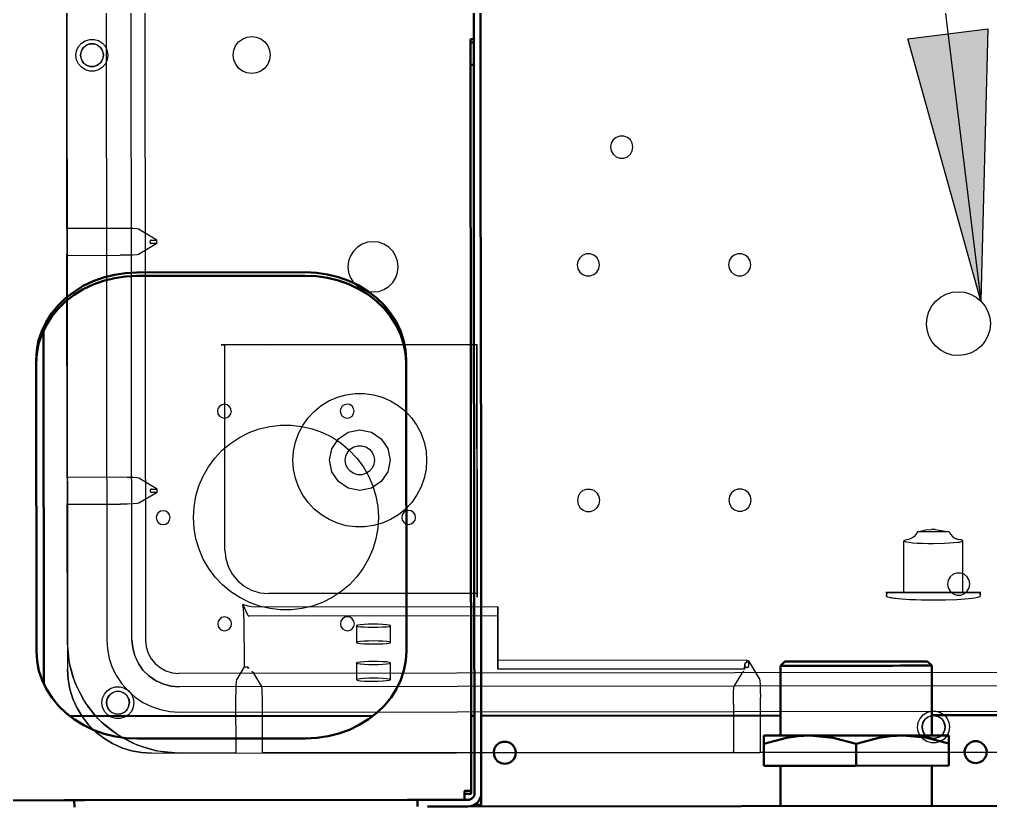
# Model space of a CAD drawing. Header units: feet. Extents: x -99009 to 3252343, y -11094690 to 9035152.
# Drawn here: x 2421277.8 to 2421566.5, y -1922761.7 to -1922527.7 of the extents above; entities that cross this region are included whole.
import ezdxf

# ---------------------------------------------------------------- set-up
doc = ezdxf.new("R2010")
doc.units = ezdxf.units.FT
doc.layers.add('1', color=1, linetype='Continuous')

# ---------------------------------------------------------------- blocks, each defined once
blk = doc.blocks.new('GG')
h = blk.add_hatch(color=7)
h.paths.add_polyline_path([(641.15, 321.987), (643.277, 318.547), (642.174, 318.074)])
h.paths.add_polyline_path([(648.658, 325.349), (652.555, 326.428), (652.701, 325.237)])
at = {"color": 7, "linetype": 'Continuous', "lineweight": 50}
for p, q in [((641.25, 338.982), (641.25, 340.582)), ((642.977, 339.282), (648.233, 339.282)), ((643.465, 339.392), (647.795, 339.392)), ((641.25, 338.832), (641.15, 338.832)), ((642.5, 334.388), (642.5, 338.896)), ((641.25, 338.682), (641.25, 333.882)), ((642.166, 335.392), (642.166, 337.892)), ((649.044, 337.892), (649.044, 335.392)), ((649.094, 337.892), (649.094, 335.392)), ((647.795, 333.892), (643.465, 333.892)), ((641.15, 333.733), (641.25, 333.733)), ((641.15, 332.982), (641.15, 333.582)), ((641.25, 332.982), (641.25, 333.582)), ((641.15, 312.607), (641.15, 332.982)), ((641.3, 333.032), (641.373, 333.032)), ((641.337, 333.017), (641.337, 332.947)), ((641.399, 332.932), (641.349, 332.932)), ((641.386, 333.017), (641.386, 332.947)), ((641.399, 332.932), (652.545, 332.932)), ((642.5, 332.882), (642.5, 332.932)), ((652.508, 332.917), (652.508, 332.882)), ((652.558, 332.917), (652.558, 332.882)), ((641.175, 332.882), (641.175, 332.782)), ((641.177, 332.882), (641.175, 332.882)), ((641.35, 332.782), (641.175, 332.782)), ((641.35, 332.882), (645.035, 332.882)), ((641.35, 332.782), (645.035, 332.782)), ((642.5, 328.332), (642.5, 332.782)), ((645.18, 332.882), (649.098, 332.882)), ((649.098, 332.782), (645.18, 332.782)), ((649.797, 332.882), (661.752, 332.882)), ((661.752, 332.782), (649.797, 332.782)), ((641.75, 327.207), (641.75, 328.582)), ((641.75, 328.582), (642.077, 328.582)), ((641.75, 328.332), (641.15, 328.332)), ((643.237, 328.332), (642.2, 328.332)), ((643.3, 328.27), (643.237, 328.332)), ((642.077, 327.207), (641.75, 327.207)), ((641.75, 325.832), (641.75, 327.207)), ((643.237, 326.083), (643.3, 326.145)), ((641.15, 326.083), (641.75, 326.083)), ((642.2, 326.083), (643.237, 326.083)), ((642.5, 319.182), (642.5, 326.083)), ((641.75, 325.832), (642.077, 325.832))]:
    blk.add_line(p, q, dxfattribs=at)
at = {"color": 7, "linetype": 'Continuous', "lineweight": 25}
for p, q in [((643.2, 338.932), (643.2, 338.932)), ((661.45, 338.932), (643.2, 338.932)), ((661.45, 338.932), (643.2, 338.932)), ((643.6, 338.932), (643.6, 338.932)), ((661.05, 338.932), (643.6, 338.932)), ((643.6, 338.932), (645.662, 338.932)), ((645.65, 338.915), (645.65, 338.139)), ((646.038, 338.932), (645.662, 338.932)), ((646.038, 338.932), (649.362, 338.932)), ((646.05, 338.139), (646.05, 338.915)), ((649.35, 338.915), (649.35, 338.139)), ((649.738, 338.932), (649.362, 338.932)), ((649.738, 338.932), (654.912, 338.932)), ((649.75, 338.139), (649.75, 338.915)), ((652.325, 338.795), (652.325, 338.795)), ((652.325, 338.727), (652.325, 338.727)), ((642.467, 338.482), (642.411, 338.427)), ((642.7, 338.42), (642.7, 338.42)), ((642.7, 338.352), (642.7, 338.352)), ((643.635, 338.347), (643.635, 338.347)), ((661.015, 338.347), (643.635, 338.347)), ((661.015, 338.347), (643.635, 338.347)), ((652.325, 338.387), (652.325, 338.387)), ((652.325, 338.32), (652.325, 338.32)), ((642.864, 338.139), (642.86, 338.127)), ((642.7, 338.012), (642.7, 338.012)), ((643.635, 337.972), (643.635, 337.972)), ((643.635, 337.972), (661.015, 337.972)), ((643.635, 337.972), (661.015, 337.972)), ((642.7, 337.945), (642.7, 337.945)), ((645.824, 337.595), (645.663, 337.867)), ((645.875, 337.595), (646.037, 337.867)), ((649.524, 337.595), (649.363, 337.867)), ((649.575, 337.595), (649.737, 337.867)), ((641.95, 337.682), (641.95, 337.682)), ((641.95, 337.682), (641.95, 314.433)), ((641.95, 337.682), (641.95, 314.433)), ((661.017, 337.772), (643.633, 337.772)), ((645.824, 337.595), (645.825, 337.682)), ((645.838, 337.694), (645.862, 337.694)), ((645.874, 337.682), (645.875, 337.595)), ((649.524, 337.595), (649.525, 337.682)), ((649.538, 337.694), (649.562, 337.694)), ((649.574, 337.682), (649.575, 337.595)), ((645.45, 337.611), (645.45, 337.611)), ((645.824, 337.595), (645.875, 337.595)), ((649.524, 337.595), (649.575, 337.595)), ((645.45, 337.404), (645.45, 337.404)), ((641.95, 337.282), (641.95, 337.282)), ((641.95, 337.282), (641.95, 314.832)), ((641.95, 336.42), (641.95, 337.282)), ((642.56, 337.272), (642.56, 337.272)), ((642.56, 337.272), (642.56, 314.842)), ((642.56, 337.272), (642.56, 314.842)), ((642.935, 337.272), (642.935, 337.272)), ((642.935, 314.842), (642.935, 337.272)), ((642.935, 314.842), (642.935, 337.272)), ((643.135, 314.84), (643.135, 337.274)), ((645.45, 337.057), (645.45, 337.057)), ((643.869, 336.698), (643.869, 336.698)), ((647.03, 336.698), (647.03, 336.698)), ((644.966, 336.589), (648.018, 336.589)), ((648.018, 336.643), (648.018, 336.589)), ((641.95, 336.42), (641.95, 336.044)), ((642.767, 336.432), (641.967, 336.432)), ((643.229, 336.307), (643.04, 336.419)), ((643.869, 336.491), (643.869, 336.491)), ((647.03, 336.491), (647.03, 336.491)), ((652.325, 336.457), (652.325, 336.457)), ((643.213, 336.232), (643.213, 336.244)), ((643.225, 336.254), (643.23, 336.257)), ((643.23, 336.257), (643.225, 336.257)), ((643.952, 336.307), (643.229, 336.307)), ((643.229, 336.307), (643.23, 336.257)), ((644.157, 336.325), (644.002, 336.254)), ((642.939, 336.045), (643.128, 336.158)), ((643.129, 336.158), (643.159, 336.189)), ((643.986, 332.532), (643.986, 336.232)), ((644.118, 332.532), (644.118, 336.141)), ((641.95, 329.02), (641.95, 336.044)), ((641.967, 336.032), (642.666, 336.032)), ((648.018, 335.996), (648.018, 332.839)), ((644.318, 332.839), (644.318, 335.941)), ((652.325, 335.907), (652.325, 335.907)), ((643.869, 334.873), (643.869, 334.873)), ((647.03, 334.873), (647.03, 334.873)), ((643.869, 334.666), (643.869, 334.666)), ((647.03, 334.666), (647.03, 334.666)), ((649.175, 334.756), (649.175, 334.756)), ((643.286, 334.636), (643.037, 334.636)), ((643.839, 334.636), (643.59, 334.636)), ((645.45, 334.307), (645.45, 334.307)), ((643.037, 334.128), (643.286, 334.128)), ((643.59, 334.128), (643.839, 334.128)), ((645.45, 333.961), (645.45, 333.961)), ((649.175, 334.009), (649.175, 334.009)), ((645.45, 333.754), (645.45, 333.754)), ((644.318, 332.839), (644.264, 332.839)), ((648.018, 332.839), (644.318, 332.839)), ((644.913, 332.839), (648.018, 332.839)), ((648.018, 332.839), (648.018, 332.839)), ((643.19, 328.858), (643.19, 332.532)), ((643.19, 332.532), (643.322, 332.532)), ((643.986, 332.532), (643.19, 332.532)), ((643.322, 328.832), (643.322, 332.532)), ((643.322, 332.532), (644.118, 332.532)), ((644.118, 332.532), (643.986, 332.532)), ((645.7, 331.349), (645.7, 331.349)), ((649.2, 331.349), (649.2, 331.349)), ((645.7, 331.016), (645.7, 331.016)), ((649.2, 331.016), (649.2, 331.016)), ((650.95, 330.848), (650.95, 330.848)), ((650.95, 330.516), (650.95, 330.516)), ((641.95, 329.02), (641.95, 328.644)), ((642.666, 329.032), (641.967, 329.032)), ((643.129, 328.907), (642.939, 329.019)), ((645.7, 329.099), (645.7, 329.099)), ((649.2, 329.099), (649.2, 329.099)), ((643.129, 328.907), (643.159, 328.876)), ((643.312, 328.807), (643.04, 328.645)), ((643.206, 328.868), (643.282, 328.857)), ((643.213, 328.82), (643.213, 328.844)), ((643.225, 328.857), (643.282, 328.857)), ((643.312, 328.807), (643.225, 328.808)), ((643.282, 328.832), (643.282, 328.857)), ((643.282, 328.832), (643.312, 328.832)), ((643.322, 328.832), (643.282, 328.832)), ((643.312, 328.807), (643.312, 328.832)), ((643.312, 328.832), (643.322, 328.832)), ((645.7, 328.766), (645.7, 328.766)), ((649.2, 328.766), (649.2, 328.766)), ((641.95, 323.47), (641.95, 328.644)), ((641.967, 328.632), (642.767, 328.632)), ((669.799, 327.927), (648.658, 325.348)), ((644.325, 326.757), (644.276, 326.757)), ((644.325, 326.495), (645.092, 326.495)), ((642.325, 326.295), (642.325, 326.295)), ((642.325, 326.227), (642.325, 326.227)), ((648.32, 326.157), (648.32, 326.157)), ((645.262, 326.031), (645.225, 325.823)), ((645.262, 326.031), (645.262, 326.084)), ((642.325, 325.887), (642.325, 325.887)), ((644.45, 325.848), (644.45, 325.848)), ((642.325, 325.82), (642.325, 325.82)), ((644.325, 325.62), (645.092, 325.62)), ((644.45, 325.516), (644.45, 325.516)), ((644.276, 325.357), (644.325, 325.357)), ((648.32, 325.207), (648.32, 325.207))]:
    blk.add_line(p, q, dxfattribs=at)
at = {"color": 7, "linetype": 'Continuous', "lineweight": 50}
for points in [[(642.166, 337.892), (642.174, 338.06), (642.198, 338.226), (642.239, 338.388), (642.294, 338.543), (642.365, 338.69), (642.449, 338.828), (642.546, 338.953), (642.655, 339.065), (642.774, 339.162), (642.901, 339.244), (643.036, 339.308), (643.176, 339.355), (643.32, 339.383), (643.465, 339.392)], [(649.044, 337.892), (649.036, 338.06), (649.012, 338.226), (648.971, 338.388), (648.915, 338.543), (648.845, 338.69), (648.761, 338.828), (648.663, 338.953), (648.555, 339.065), (648.436, 339.162), (648.308, 339.244), (648.174, 339.308), (648.034, 339.355), (647.89, 339.383), (647.745, 339.392)], [(647.795, 339.392), (647.941, 339.383), (648.084, 339.355), (648.224, 339.308), (648.359, 339.244), (648.486, 339.162), (648.605, 339.065), (648.713, 338.953), (648.81, 338.828), (648.895, 338.69), (648.965, 338.543), (649.021, 338.388), (649.061, 338.226), (649.086, 338.06), (649.094, 337.892)], [(641.25, 338.982), (641.25, 338.953), (641.25, 338.925), (641.25, 338.899), (641.25, 338.876), (641.25, 338.858), (641.25, 338.844), (641.25, 338.835), (641.25, 338.832)], [(641.25, 338.832), (641.25, 338.829), (641.25, 338.821), (641.25, 338.807), (641.25, 338.789), (641.25, 338.766), (641.25, 338.74), (641.25, 338.712), (641.25, 338.682)], [(643.465, 333.892), (643.32, 333.902), (643.176, 333.93), (643.036, 333.977), (642.901, 334.041), (642.774, 334.122), (642.655, 334.22), (642.546, 334.332), (642.449, 334.457), (642.365, 334.594), (642.294, 334.741), (642.239, 334.897), (642.198, 335.059), (642.174, 335.224), (642.166, 335.392)], [(647.745, 333.892), (647.89, 333.902), (648.034, 333.93), (648.174, 333.977), (648.308, 334.041), (648.436, 334.122), (648.555, 334.22), (648.663, 334.332), (648.761, 334.457), (648.845, 334.594), (648.915, 334.741), (648.971, 334.897), (649.012, 335.059), (649.036, 335.224), (649.044, 335.392)], [(649.094, 335.392), (649.086, 335.224), (649.061, 335.059), (649.021, 334.897), (648.965, 334.741), (648.895, 334.594), (648.81, 334.457), (648.713, 334.332), (648.605, 334.22), (648.486, 334.122), (648.359, 334.041), (648.224, 333.977), (648.084, 333.93), (647.941, 333.902), (647.795, 333.892)], [(641.25, 333.882), (641.25, 333.853), (641.25, 333.825), (641.25, 333.799), (641.25, 333.776), (641.25, 333.758), (641.25, 333.744), (641.25, 333.735), (641.25, 333.733)], [(641.25, 333.733), (641.25, 333.729), (641.25, 333.721), (641.25, 333.707), (641.25, 333.688), (641.25, 333.666), (641.25, 333.64), (641.25, 333.612), (641.25, 333.582)], [(641.15, 332.982), (641.154, 332.943), (641.165, 332.906), (641.183, 332.871), (641.208, 332.841), (641.239, 332.816), (641.273, 332.798), (641.311, 332.786), (641.35, 332.782)], [(641.25, 333.032), (641.25, 333.032), (641.253, 333.032), (641.258, 333.032), (641.263, 333.032), (641.271, 333.032), (641.279, 333.032), (641.289, 333.032), (641.3, 333.032)], [(641.25, 332.982), (641.252, 332.963), (641.258, 332.944), (641.267, 332.927), (641.279, 332.912), (641.294, 332.899), (641.311, 332.89), (641.33, 332.884), (641.35, 332.882)], [(641.337, 333.017), (641.336, 333.02), (641.335, 333.023), (641.334, 333.026), (641.333, 333.028), (641.331, 333.03), (641.328, 333.031), (641.326, 333.032), (641.323, 333.032)], [(641.349, 332.932), (641.347, 332.933), (641.344, 332.933), (641.342, 332.935), (641.34, 332.937), (641.339, 332.939), (641.337, 332.942), (641.337, 332.944), (641.337, 332.947)], [(641.373, 333.032), (641.376, 333.032), (641.378, 333.031), (641.381, 333.03), (641.382, 333.028), (641.384, 333.026), (641.385, 333.023), (641.386, 333.02), (641.386, 333.017)], [(641.386, 332.947), (641.387, 332.944), (641.387, 332.942), (641.389, 332.939), (641.39, 332.937), (641.392, 332.935), (641.394, 332.933), (641.397, 332.933), (641.399, 332.932)], [(652.175, 332.932), (652.175, 332.927), (652.175, 332.912), (652.175, 332.899), (652.175, 332.89), (652.175, 332.884), (652.175, 332.882)], [(652.508, 332.917), (652.508, 332.92), (652.507, 332.923), (652.506, 332.926), (652.504, 332.928), (652.502, 332.93), (652.5, 332.931), (652.498, 332.932), (652.495, 332.932)], [(652.545, 332.932), (652.547, 332.932), (652.55, 332.931), (652.552, 332.93), (652.554, 332.928), (652.556, 332.926), (652.557, 332.923), (652.558, 332.92), (652.558, 332.917)], [(645.035, 332.882), (645.059, 332.882), (645.083, 332.882), (645.105, 332.882), (645.126, 332.882), (645.144, 332.882), (645.16, 332.882), (645.171, 332.882), (645.18, 332.882)], [(645.18, 332.782), (645.171, 332.782), (645.16, 332.782), (645.144, 332.782), (645.126, 332.782), (645.105, 332.782), (645.083, 332.782), (645.059, 332.782), (645.035, 332.782)], [(649.098, 332.882), (649.144, 332.882), (649.202, 332.882), (649.273, 332.882), (649.357, 332.882), (649.453, 332.882), (649.558, 332.882), (649.673, 332.882), (649.797, 332.882)], [(649.797, 332.782), (649.673, 332.782), (649.558, 332.782), (649.453, 332.782), (649.357, 332.782), (649.273, 332.782), (649.202, 332.782), (649.144, 332.782), (649.098, 332.782)], [(642.077, 328.582), (642.166, 328.245), (642.191, 328.071), (642.2, 327.895)], [(642.2, 328.582), (642.167, 328.582), (642.077, 328.582)], [(642.2, 328.582), (642.2, 328.573), (642.2, 328.545), (642.2, 328.499), (642.2, 328.436), (642.2, 328.356), (642.2, 328.261), (642.2, 328.151), (642.2, 328.028), (642.2, 327.895)], [(643.237, 328.332), (643.237, 328.33), (643.237, 328.312), (643.237, 328.277), (643.237, 328.225), (643.237, 328.157), (643.237, 328.074), (643.237, 327.977), (643.237, 327.869), (643.237, 327.749), (643.237, 327.621), (643.237, 327.487), (643.237, 327.348), (643.237, 327.207)], [(643.3, 328.27), (643.3, 328.261), (643.3, 328.234), (643.3, 328.189), (643.3, 328.128), (643.3, 328.05), (643.3, 327.959), (643.3, 327.854), (643.3, 327.738), (643.3, 327.614), (643.3, 327.482), (643.3, 327.346), (643.3, 327.207), (643.3, 327.069), (643.3, 326.932), (643.3, 326.801), (643.3, 326.676), (643.3, 326.561), (643.3, 326.456), (643.3, 326.364), (643.3, 326.287), (643.3, 326.226), (643.3, 326.181), (643.3, 326.154), (643.3, 326.145), (643.3, 326.145)], [(642.2, 327.895), (642.167, 327.551), (642.077, 327.207)], [(642.2, 327.895), (642.2, 327.752), (642.2, 327.602), (642.2, 327.446), (642.2, 327.287), (642.2, 327.127), (642.2, 326.969), (642.2, 326.813), (642.2, 326.663), (642.2, 326.52)], [(642.077, 327.207), (642.166, 326.871), (642.191, 326.696), (642.2, 326.52)], [(643.237, 327.207), (643.237, 327.066), (643.237, 326.927), (643.237, 326.793), (643.237, 326.665), (643.237, 326.546), (643.237, 326.437), (643.237, 326.34), (643.237, 326.257), (643.237, 326.189), (643.237, 326.138), (643.237, 326.102), (643.237, 326.085), (643.237, 326.083)], [(642.2, 326.52), (642.167, 326.176), (642.077, 325.832)], [(642.2, 326.52), (642.2, 326.386), (642.2, 326.264), (642.2, 326.154), (642.2, 326.059), (642.2, 325.978), (642.2, 325.915), (642.2, 325.869), (642.2, 325.842), (642.2, 325.832)], [(642.077, 325.832), (642.166, 325.832), (642.191, 325.832), (642.2, 325.832)]]:
    blk.add_lwpolyline(points, dxfattribs=at)
at = {"color": 7, "linetype": 'Continuous', "lineweight": 25}
for points in [[(643.2, 338.932), (643.049, 338.923), (642.901, 338.896), (642.756, 338.851), (642.619, 338.789), (642.49, 338.711), (642.371, 338.618), (642.264, 338.511), (642.171, 338.393), (642.093, 338.263), (642.031, 338.126), (641.986, 337.982), (641.959, 337.833), (641.95, 337.682)], [(641.95, 337.682), (641.959, 337.833), (641.986, 337.981), (642.031, 338.125), (642.093, 338.263), (642.171, 338.392), (642.264, 338.511), (642.371, 338.618), (642.49, 338.711), (642.619, 338.789), (642.757, 338.851), (642.901, 338.896), (643.049, 338.923), (643.2, 338.932)], [(641.95, 337.282), (641.959, 337.455), (641.986, 337.625), (642.031, 337.792), (642.092, 337.953), (642.171, 338.107), (642.265, 338.252), (642.373, 338.387), (642.496, 338.509), (642.63, 338.617), (642.775, 338.711), (642.929, 338.79), (643.09, 338.851), (643.257, 338.896), (643.427, 338.923), (643.6, 338.932)], [(642.467, 338.482), (642.713, 338.674), (642.991, 338.816), (643.29, 338.903), (643.6, 338.932)], [(645.662, 338.932), (645.659, 338.932), (645.656, 338.93), (645.653, 338.927), (645.651, 338.922), (645.65, 338.915)], [(646.038, 338.932), (646.041, 338.932), (646.043, 338.93), (646.046, 338.927), (646.049, 338.922), (646.05, 338.915)], [(649.362, 338.932), (649.359, 338.932), (649.356, 338.93), (649.353, 338.927), (649.351, 338.922), (649.35, 338.915)], [(649.738, 338.932), (649.741, 338.932), (649.743, 338.93), (649.746, 338.927), (649.749, 338.922), (649.75, 338.915)], [(652.325, 338.32), (652.258, 338.329), (652.196, 338.358), (652.145, 338.402), (652.109, 338.459), (652.09, 338.523), (652.09, 338.591), (652.109, 338.656), (652.145, 338.713), (652.196, 338.757), (652.258, 338.785), (652.325, 338.795)], [(652.325, 338.32), (652.258, 338.329), (652.196, 338.358), (652.145, 338.402), (652.109, 338.459), (652.09, 338.523), (652.09, 338.591), (652.109, 338.656), (652.145, 338.713), (652.196, 338.757), (652.258, 338.785), (652.325, 338.795)], [(652.325, 338.387), (652.261, 338.4), (652.232, 338.415), (652.204, 338.437), (652.172, 338.483), (652.16, 338.516), (652.155, 338.557), (652.16, 338.598), (652.172, 338.632), (652.204, 338.678), (652.232, 338.7), (652.261, 338.715), (652.325, 338.727)], [(652.325, 338.727), (652.267, 338.717), (652.215, 338.687), (652.178, 338.642), (652.157, 338.587), (652.157, 338.528), (652.178, 338.472), (652.215, 338.427), (652.267, 338.397), (652.325, 338.387)], [(652.325, 338.795), (652.392, 338.785), (652.453, 338.757), (652.504, 338.713), (652.541, 338.656), (652.56, 338.591), (652.56, 338.524), (652.541, 338.459), (652.504, 338.402), (652.453, 338.357), (652.392, 338.33), (652.325, 338.32)], [(652.325, 338.795), (652.392, 338.785), (652.453, 338.757), (652.504, 338.713), (652.541, 338.656), (652.56, 338.591), (652.56, 338.524), (652.541, 338.459), (652.504, 338.402), (652.453, 338.357), (652.392, 338.33), (652.325, 338.32)], [(652.325, 338.387), (652.383, 338.398), (652.434, 338.427), (652.472, 338.472), (652.492, 338.528), (652.492, 338.587), (652.472, 338.642), (652.434, 338.688), (652.383, 338.717), (652.325, 338.727)], [(652.325, 338.727), (652.388, 338.715), (652.418, 338.699), (652.445, 338.678), (652.478, 338.632), (652.49, 338.598), (652.495, 338.557), (652.49, 338.516), (652.478, 338.482), (652.445, 338.437), (652.418, 338.415), (652.388, 338.4), (652.325, 338.387)], [(641.95, 337.282), (641.98, 337.596), (642.069, 337.899), (642.215, 338.179), (642.411, 338.426)], [(642.7, 337.945), (642.633, 337.954), (642.571, 337.983), (642.52, 338.027), (642.484, 338.084), (642.465, 338.148), (642.465, 338.216), (642.484, 338.281), (642.52, 338.338), (642.571, 338.382), (642.633, 338.41), (642.7, 338.42)], [(642.7, 337.945), (642.633, 337.954), (642.571, 337.983), (642.52, 338.027), (642.484, 338.084), (642.465, 338.148), (642.465, 338.216), (642.484, 338.281), (642.52, 338.338), (642.571, 338.382), (642.633, 338.41), (642.7, 338.42)], [(642.7, 338.42), (642.767, 338.41), (642.828, 338.382), (642.879, 338.338), (642.916, 338.281), (642.935, 338.216), (642.935, 338.149), (642.916, 338.084), (642.879, 338.027), (642.828, 337.982), (642.767, 337.955), (642.7, 337.945)], [(642.7, 338.42), (642.767, 338.41), (642.828, 338.382), (642.879, 338.338), (642.916, 338.281), (642.935, 338.216), (642.935, 338.149), (642.916, 338.084), (642.879, 338.027), (642.828, 337.982), (642.767, 337.955), (642.7, 337.945)], [(642.561, 338.28), (642.535, 338.225), (642.53, 338.179), (642.535, 338.14), (642.549, 338.104), (642.571, 338.072), (642.599, 338.045), (642.639, 338.023), (642.7, 338.013)], [(642.7, 338.352), (642.642, 338.342), (642.59, 338.312), (642.553, 338.267), (642.532, 338.212), (642.532, 338.153), (642.553, 338.097), (642.59, 338.052), (642.642, 338.022), (642.7, 338.012)], [(643.635, 338.347), (643.494, 338.338), (643.356, 338.311), (643.223, 338.265), (643.097, 338.203), (642.98, 338.125), (642.875, 338.032), (642.782, 337.927), (642.704, 337.81), (642.642, 337.684), (642.597, 337.55), (642.569, 337.412), (642.56, 337.272)], [(643.635, 338.347), (643.494, 338.338), (643.356, 338.311), (643.223, 338.265), (643.097, 338.203), (642.98, 338.125), (642.875, 338.032), (642.782, 337.927), (642.704, 337.81), (642.642, 337.684), (642.597, 337.55), (642.569, 337.412), (642.56, 337.272)], [(642.561, 338.28), (642.588, 338.31), (642.62, 338.333)], [(642.62, 338.333), (642.659, 338.348), (642.7, 338.352)], [(642.7, 338.012), (642.758, 338.023), (642.809, 338.052), (642.847, 338.097), (642.867, 338.153), (642.867, 338.212), (642.847, 338.267), (642.809, 338.313), (642.758, 338.342), (642.7, 338.352)], [(642.7, 338.352), (642.736, 338.348), (642.772, 338.336), (642.806, 338.315), (642.834, 338.286), (642.851, 338.259), (642.865, 338.225), (642.87, 338.182), (642.864, 338.139)], [(642.86, 338.127), (642.832, 338.075), (642.81, 338.052), (642.782, 338.034)], [(645.663, 337.867), (645.658, 337.894), (645.654, 337.954), (645.651, 338.039), (645.65, 338.139)], [(646.037, 337.867), (646.042, 337.898), (646.046, 337.953), (646.049, 338.041), (646.05, 338.139)], [(649.363, 337.867), (649.358, 337.894), (649.353, 337.954), (649.351, 338.039), (649.35, 338.139)], [(649.737, 337.867), (649.742, 337.898), (649.746, 337.953), (649.749, 338.041), (649.75, 338.139)], [(642.767, 338.026), (642.74, 338.017), (642.7, 338.012)], [(642.782, 338.034), (642.774, 338.029), (642.767, 338.026)], [(643.635, 337.972), (643.513, 337.962), (643.395, 337.93), (643.285, 337.879), (643.185, 337.809), (643.099, 337.722), (643.028, 337.622), (642.977, 337.512), (642.945, 337.394), (642.935, 337.272)], [(642.935, 337.272), (642.945, 337.394), (642.977, 337.512), (643.029, 337.622), (643.098, 337.722), (643.185, 337.809), (643.285, 337.878), (643.396, 337.93), (643.513, 337.962), (643.635, 337.972)], [(643.633, 337.772), (643.532, 337.762), (643.437, 337.732), (643.352, 337.686), (643.28, 337.627), (643.221, 337.555), (643.175, 337.47), (643.145, 337.375), (643.135, 337.274)], [(645.838, 337.694), (645.835, 337.694), (645.832, 337.693), (645.83, 337.692), (645.828, 337.69), (645.826, 337.686), (645.825, 337.682)], [(645.874, 337.682), (645.874, 337.686), (645.871, 337.69), (645.87, 337.692), (645.868, 337.693), (645.865, 337.694), (645.862, 337.694)], [(649.538, 337.694), (649.535, 337.694), (649.532, 337.693), (649.53, 337.692), (649.528, 337.69), (649.526, 337.686), (649.525, 337.682)], [(649.574, 337.682), (649.574, 337.686), (649.572, 337.69), (649.57, 337.692), (649.568, 337.693), (649.565, 337.694), (649.562, 337.694)], [(645.45, 337.611), (645.41, 337.603), (645.377, 337.58), (645.354, 337.547), (645.346, 337.507), (645.354, 337.468), (645.377, 337.434), (645.41, 337.412), (645.45, 337.404)], [(645.45, 337.611), (645.41, 337.603), (645.377, 337.58), (645.354, 337.547), (645.346, 337.507), (645.354, 337.468), (645.377, 337.434), (645.41, 337.412), (645.45, 337.404)], [(645.45, 337.404), (645.489, 337.412), (645.523, 337.434), (645.545, 337.468), (645.553, 337.507), (645.545, 337.547), (645.523, 337.58), (645.489, 337.603), (645.45, 337.611)], [(645.45, 337.404), (645.489, 337.412), (645.523, 337.434), (645.545, 337.468), (645.553, 337.507), (645.545, 337.547), (645.523, 337.58), (645.489, 337.603), (645.45, 337.611)], [(645.45, 334.307), (645.29, 334.317), (645.133, 334.344), (644.979, 334.39), (644.833, 334.453), (644.694, 334.533), (644.566, 334.629), (644.45, 334.739), (644.347, 334.861), (644.259, 334.995), (644.187, 335.138), (644.132, 335.288), (644.096, 335.444), (644.077, 335.602), (644.077, 335.762), (644.096, 335.921), (644.132, 336.077), (644.187, 336.227), (644.259, 336.37), (644.347, 336.503), (644.45, 336.626), (644.566, 336.736), (644.694, 336.831), (644.833, 336.911), (644.979, 336.974), (645.133, 337.02), (645.29, 337.048), (645.45, 337.057)], [(645.45, 334.307), (645.29, 334.317), (645.133, 334.344), (644.979, 334.39), (644.833, 334.453), (644.694, 334.533), (644.566, 334.629), (644.45, 334.739), (644.347, 334.861), (644.259, 334.995), (644.187, 335.138), (644.132, 335.288), (644.096, 335.444), (644.077, 335.602), (644.077, 335.762), (644.096, 335.921), (644.132, 336.077), (644.187, 336.227), (644.259, 336.37), (644.347, 336.503), (644.45, 336.626), (644.566, 336.736), (644.694, 336.831), (644.833, 336.911), (644.979, 336.974), (645.133, 337.02), (645.29, 337.048), (645.45, 337.057)], [(645.45, 337.057), (645.61, 337.048), (645.767, 337.02), (645.92, 336.974), (646.067, 336.911), (646.205, 336.831), (646.333, 336.736), (646.45, 336.626), (646.553, 336.503), (646.641, 336.37), (646.712, 336.227), (646.767, 336.077), (646.804, 335.921), (646.822, 335.762), (646.822, 335.602), (646.804, 335.444), (646.767, 335.288), (646.712, 335.138), (646.641, 334.995), (646.553, 334.861), (646.45, 334.739), (646.333, 334.629), (646.205, 334.534), (646.067, 334.454), (645.92, 334.39), (645.767, 334.344), (645.61, 334.317), (645.45, 334.307)], [(645.45, 337.057), (645.61, 337.048), (645.767, 337.02), (645.92, 336.974), (646.067, 336.911), (646.205, 336.831), (646.333, 336.736), (646.45, 336.626), (646.553, 336.503), (646.641, 336.37), (646.712, 336.227), (646.767, 336.077), (646.804, 335.921), (646.822, 335.762), (646.822, 335.602), (646.804, 335.444), (646.767, 335.288), (646.712, 335.138), (646.641, 334.995), (646.553, 334.861), (646.45, 334.739), (646.333, 334.629), (646.205, 334.534), (646.067, 334.454), (645.92, 334.39), (645.767, 334.344), (645.61, 334.317), (645.45, 334.307)], [(643.869, 336.698), (643.83, 336.69), (643.796, 336.668), (643.774, 336.634), (643.766, 336.595), (643.774, 336.555), (643.796, 336.522), (643.83, 336.499), (643.869, 336.491)], [(643.869, 336.698), (643.83, 336.69), (643.796, 336.668), (643.774, 336.634), (643.766, 336.595), (643.774, 336.555), (643.796, 336.522), (643.83, 336.499), (643.869, 336.491)], [(643.869, 336.492), (643.909, 336.499), (643.942, 336.522), (643.965, 336.555), (643.973, 336.595), (643.965, 336.634), (643.942, 336.668), (643.909, 336.69), (643.869, 336.698)], [(643.869, 336.492), (643.909, 336.499), (643.942, 336.522), (643.965, 336.555), (643.973, 336.595), (643.965, 336.634), (643.942, 336.668), (643.909, 336.69), (643.869, 336.698)], [(647.03, 336.698), (646.991, 336.69), (646.957, 336.668), (646.935, 336.634), (646.927, 336.595), (646.935, 336.555), (646.957, 336.522), (646.991, 336.499), (647.03, 336.491)], [(647.03, 336.698), (646.991, 336.69), (646.957, 336.668), (646.935, 336.634), (646.927, 336.595), (646.935, 336.555), (646.957, 336.522), (646.991, 336.499), (647.03, 336.491)], [(647.03, 336.492), (647.07, 336.499), (647.103, 336.522), (647.126, 336.555), (647.134, 336.595), (647.126, 336.634), (647.103, 336.668), (647.07, 336.69), (647.03, 336.698)], [(647.03, 336.492), (647.07, 336.499), (647.103, 336.522), (647.126, 336.555), (647.134, 336.595), (647.126, 336.634), (647.103, 336.668), (647.07, 336.69), (647.03, 336.698)], [(644.966, 336.589), (644.834, 336.575), (644.712, 336.537), (644.602, 336.477), (644.508, 336.399), (644.43, 336.305), (644.37, 336.196), (644.332, 336.073), (644.318, 335.941)], [(648.018, 335.996), (648.018, 336.116), (648.018, 336.231), (648.018, 336.339), (648.018, 336.435), (648.018, 336.516), (648.018, 336.579), (648.018, 336.621), (648.018, 336.643)], [(648.018, 332.839), (648.018, 336.013), (648.018, 336.589)], [(641.95, 336.42), (641.95, 336.423), (641.952, 336.426), (641.955, 336.429), (641.96, 336.431), (641.967, 336.432)], [(643.04, 336.419), (643.009, 336.425), (642.954, 336.429), (642.866, 336.431), (642.767, 336.432)], [(652.325, 335.907), (652.254, 335.917), (652.187, 335.944), (652.13, 335.988), (652.087, 336.045), (652.059, 336.111), (652.05, 336.182), (652.059, 336.253), (652.087, 336.32), (652.13, 336.377), (652.187, 336.421), (652.254, 336.448), (652.325, 336.457)], [(652.325, 335.907), (652.254, 335.917), (652.187, 335.944), (652.13, 335.988), (652.087, 336.045), (652.059, 336.111), (652.05, 336.182), (652.059, 336.253), (652.087, 336.32), (652.13, 336.377), (652.187, 336.421), (652.254, 336.448), (652.325, 336.457)], [(652.325, 336.457), (652.396, 336.448), (652.462, 336.421), (652.519, 336.377), (652.563, 336.32), (652.59, 336.253), (652.6, 336.182), (652.59, 336.111), (652.563, 336.045), (652.519, 335.988), (652.462, 335.944), (652.396, 335.917), (652.325, 335.907)], [(652.325, 336.457), (652.396, 336.448), (652.462, 336.421), (652.519, 336.377), (652.563, 336.32), (652.59, 336.253), (652.6, 336.182), (652.59, 336.111), (652.563, 336.045), (652.519, 335.988), (652.462, 335.944), (652.396, 335.917), (652.325, 335.907)], [(643.225, 336.257), (643.221, 336.256), (643.217, 336.254), (643.215, 336.252), (643.214, 336.25), (643.213, 336.247), (643.213, 336.244)], [(643.213, 336.232), (643.213, 336.235), (643.213, 336.239), (643.214, 336.241), (643.216, 336.245), (643.218, 336.247), (643.22, 336.25), (643.222, 336.252), (643.225, 336.253)], [(643.952, 336.307), (644.019, 336.309), (644.087, 336.315), (644.157, 336.325)], [(644.002, 336.254), (643.993, 336.247), (643.988, 336.24), (643.987, 336.236), (643.986, 336.234), (643.986, 336.232)], [(644.118, 336.141), (644.121, 336.196), (644.13, 336.244), (644.157, 336.325)], [(641.95, 336.044), (641.95, 336.042), (641.952, 336.039), (641.955, 336.036), (641.96, 336.033), (641.967, 336.032)], [(642.666, 336.032), (642.765, 336.033), (642.852, 336.036), (642.908, 336.04), (642.939, 336.045)], [(646.3, 333.589), (646.164, 333.598), (646.032, 333.625), (645.904, 333.671), (645.783, 333.733), (645.673, 333.812), (645.573, 333.904), (645.488, 334.009), (645.417, 334.125), (645.364, 334.25), (645.327, 334.38), (645.308, 334.515), (645.308, 334.65), (645.327, 334.785), (645.364, 334.915), (645.417, 335.04), (645.488, 335.155), (645.573, 335.261), (645.673, 335.353), (645.783, 335.432), (645.904, 335.494), (646.032, 335.539), (646.164, 335.567), (646.3, 335.576)], [(646.3, 335.576), (646.435, 335.567), (646.568, 335.539), (646.696, 335.494), (646.816, 335.431), (646.927, 335.353), (647.026, 335.261), (647.112, 335.155), (647.182, 335.04), (647.236, 334.915), (647.273, 334.784), (647.291, 334.65), (647.291, 334.515), (647.273, 334.38), (647.236, 334.25), (647.182, 334.125), (647.112, 334.009), (647.026, 333.904), (646.927, 333.811), (646.816, 333.733), (646.696, 333.671), (646.568, 333.626), (646.435, 333.598), (646.3, 333.589)], [(646.3, 334.132), (646.127, 334.166), (645.982, 334.264), (645.884, 334.41), (645.85, 334.582), (645.884, 334.755), (645.982, 334.9), (646.128, 334.998), (646.3, 335.032)], [(646.3, 335.032), (646.472, 334.998), (646.618, 334.901), (646.716, 334.755), (646.75, 334.582), (646.716, 334.41), (646.618, 334.264), (646.472, 334.166), (646.3, 334.132)], [(643.869, 334.873), (643.83, 334.865), (643.796, 334.843), (643.774, 334.809), (643.766, 334.77), (643.774, 334.73), (643.796, 334.697), (643.83, 334.674), (643.869, 334.666)], [(643.869, 334.873), (643.83, 334.865), (643.796, 334.843), (643.774, 334.809), (643.766, 334.77), (643.774, 334.73), (643.796, 334.697), (643.83, 334.674), (643.869, 334.666)], [(643.869, 334.666), (643.909, 334.674), (643.942, 334.697), (643.965, 334.73), (643.973, 334.77), (643.965, 334.809), (643.942, 334.843), (643.909, 334.865), (643.869, 334.873)], [(643.869, 334.666), (643.909, 334.674), (643.942, 334.697), (643.965, 334.73), (643.973, 334.77), (643.965, 334.809), (643.942, 334.843), (643.909, 334.865), (643.869, 334.873)], [(646.3, 334.365), (646.238, 334.374), (646.182, 334.399), (646.135, 334.44), (646.102, 334.492), (646.085, 334.551), (646.085, 334.613), (646.102, 334.673), (646.135, 334.725), (646.182, 334.765), (646.238, 334.791), (646.3, 334.8)], [(646.3, 334.8), (646.361, 334.791), (646.417, 334.765), (646.464, 334.725), (646.498, 334.673), (646.515, 334.613), (646.515, 334.551), (646.498, 334.492), (646.464, 334.44), (646.417, 334.399), (646.361, 334.374), (646.3, 334.365)], [(647.03, 334.873), (646.991, 334.865), (646.957, 334.843), (646.935, 334.809), (646.927, 334.77), (646.935, 334.73), (646.957, 334.697), (646.991, 334.674), (647.03, 334.666)], [(647.03, 334.873), (646.991, 334.865), (646.957, 334.843), (646.935, 334.809), (646.927, 334.77), (646.935, 334.73), (646.957, 334.697), (646.991, 334.674), (647.03, 334.666)], [(647.03, 334.666), (647.07, 334.674), (647.103, 334.697), (647.126, 334.73), (647.134, 334.77), (647.126, 334.809), (647.103, 334.843), (647.07, 334.865), (647.03, 334.873)], [(647.03, 334.666), (647.07, 334.674), (647.103, 334.697), (647.126, 334.73), (647.134, 334.77), (647.126, 334.809), (647.103, 334.843), (647.07, 334.865), (647.03, 334.873)], [(649.175, 334.756), (649.092, 334.747), (649.013, 334.719), (648.942, 334.675), (648.883, 334.615), (648.838, 334.544), (648.81, 334.465), (648.801, 334.383), (648.81, 334.299), (648.838, 334.22), (648.883, 334.149), (648.942, 334.09), (649.013, 334.046), (649.092, 334.018), (649.175, 334.009)], [(649.175, 334.756), (649.092, 334.747), (649.013, 334.719), (648.942, 334.675), (648.883, 334.615), (648.838, 334.544), (648.81, 334.465), (648.801, 334.383), (648.81, 334.299), (648.838, 334.22), (648.883, 334.149), (648.942, 334.09), (649.013, 334.046), (649.092, 334.018), (649.175, 334.009)], [(649.175, 334.009), (649.258, 334.018), (649.337, 334.046), (649.408, 334.09), (649.467, 334.149), (649.511, 334.22), (649.539, 334.299), (649.548, 334.382), (649.539, 334.465), (649.511, 334.544), (649.467, 334.615), (649.408, 334.675), (649.337, 334.719), (649.258, 334.747), (649.175, 334.756)], [(649.175, 334.009), (649.258, 334.018), (649.337, 334.046), (649.408, 334.09), (649.467, 334.149), (649.511, 334.22), (649.539, 334.299), (649.548, 334.382), (649.539, 334.465), (649.511, 334.544), (649.467, 334.615), (649.408, 334.675), (649.337, 334.719), (649.258, 334.747), (649.175, 334.756)], [(643.059, 334.382), (643.058, 334.454), (643.056, 334.52), (643.051, 334.574), (643.046, 334.613), (643.04, 334.634), (643.034, 334.634), (643.028, 334.613), (643.022, 334.574), (643.018, 334.52), (643.016, 334.454), (643.015, 334.382)], [(643.308, 334.382), (643.307, 334.454), (643.305, 334.52), (643.3, 334.574), (643.295, 334.613), (643.289, 334.634), (643.283, 334.634), (643.277, 334.613), (643.271, 334.574), (643.267, 334.52), (643.265, 334.454), (643.264, 334.382)], [(643.613, 334.382), (643.611, 334.454), (643.609, 334.52), (643.605, 334.574), (643.599, 334.613), (643.593, 334.634), (643.587, 334.634), (643.581, 334.613), (643.576, 334.574), (643.572, 334.52), (643.569, 334.454), (643.568, 334.382)], [(643.862, 334.382), (643.861, 334.454), (643.858, 334.52), (643.854, 334.574), (643.848, 334.613), (643.842, 334.634), (643.836, 334.634), (643.83, 334.613), (643.825, 334.574), (643.821, 334.52), (643.818, 334.454), (643.817, 334.382)], [(643.015, 334.382), (643.016, 334.311), (643.018, 334.245), (643.023, 334.19), (643.028, 334.151), (643.034, 334.131), (643.04, 334.131), (643.046, 334.151), (643.051, 334.19), (643.055, 334.245), (643.058, 334.311), (643.059, 334.382)], [(643.264, 334.382), (643.265, 334.311), (643.267, 334.245), (643.272, 334.19), (643.277, 334.151), (643.283, 334.131), (643.289, 334.131), (643.295, 334.151), (643.301, 334.19), (643.304, 334.245), (643.307, 334.311), (643.308, 334.382)], [(643.568, 334.382), (643.569, 334.311), (643.572, 334.245), (643.576, 334.19), (643.581, 334.151), (643.587, 334.131), (643.594, 334.131), (643.6, 334.151), (643.605, 334.19), (643.609, 334.245), (643.612, 334.311), (643.613, 334.382)], [(643.817, 334.382), (643.818, 334.311), (643.821, 334.245), (643.825, 334.19), (643.83, 334.151), (643.836, 334.131), (643.843, 334.131), (643.849, 334.151), (643.854, 334.19), (643.858, 334.245), (643.861, 334.311), (643.861, 334.382)], [(645.45, 333.961), (645.41, 333.953), (645.377, 333.93), (645.354, 333.897), (645.346, 333.857), (645.354, 333.818), (645.377, 333.784), (645.41, 333.762), (645.45, 333.754)], [(645.45, 333.961), (645.41, 333.953), (645.377, 333.93), (645.354, 333.897), (645.346, 333.857), (645.354, 333.818), (645.377, 333.784), (645.41, 333.762), (645.45, 333.754)], [(645.45, 333.754), (645.489, 333.762), (645.523, 333.784), (645.545, 333.818), (645.553, 333.857), (645.545, 333.897), (645.523, 333.93), (645.489, 333.953), (645.45, 333.961)], [(645.45, 333.754), (645.489, 333.762), (645.523, 333.784), (645.545, 333.818), (645.553, 333.857), (645.545, 333.897), (645.523, 333.93), (645.489, 333.953), (645.45, 333.961)], [(644.264, 332.839), (644.282, 332.839), (644.318, 332.839), (644.369, 332.839), (644.435, 332.839), (644.514, 332.839), (644.604, 332.839), (644.702, 332.839), (644.806, 332.839), (644.913, 332.839)], [(645.7, 331.349), (645.643, 331.339), (645.593, 331.31), (645.556, 331.265), (645.536, 331.211), (645.536, 331.153), (645.556, 331.099), (645.593, 331.055), (645.643, 331.026), (645.7, 331.016)], [(645.7, 331.349), (645.643, 331.339), (645.593, 331.31), (645.556, 331.265), (645.536, 331.211), (645.536, 331.153), (645.556, 331.099), (645.593, 331.055), (645.643, 331.026), (645.7, 331.016)], [(645.7, 331.016), (645.757, 331.026), (645.807, 331.055), (645.844, 331.099), (645.863, 331.153), (645.863, 331.211), (645.844, 331.266), (645.807, 331.31), (645.757, 331.339), (645.7, 331.348)], [(645.7, 331.016), (645.757, 331.026), (645.807, 331.055), (645.844, 331.099), (645.863, 331.153), (645.863, 331.211), (645.844, 331.266), (645.807, 331.31), (645.757, 331.339), (645.7, 331.348)], [(649.2, 331.349), (649.143, 331.339), (649.093, 331.31), (649.056, 331.265), (649.036, 331.211), (649.036, 331.153), (649.056, 331.099), (649.093, 331.055), (649.143, 331.026), (649.2, 331.016)], [(649.2, 331.349), (649.143, 331.339), (649.093, 331.31), (649.056, 331.265), (649.036, 331.211), (649.036, 331.153), (649.056, 331.099), (649.093, 331.055), (649.143, 331.026), (649.2, 331.016)], [(649.2, 331.016), (649.257, 331.026), (649.307, 331.055), (649.344, 331.099), (649.363, 331.153), (649.363, 331.211), (649.344, 331.266), (649.307, 331.31), (649.257, 331.339), (649.2, 331.348)], [(649.2, 331.016), (649.257, 331.026), (649.307, 331.055), (649.344, 331.099), (649.363, 331.153), (649.363, 331.211), (649.344, 331.266), (649.307, 331.31), (649.257, 331.339), (649.2, 331.348)], [(650.95, 330.849), (650.893, 330.839), (650.843, 330.81), (650.806, 330.765), (650.786, 330.711), (650.786, 330.653), (650.806, 330.599), (650.843, 330.555), (650.893, 330.526), (650.95, 330.516)], [(650.95, 330.849), (650.893, 330.839), (650.843, 330.81), (650.806, 330.765), (650.786, 330.711), (650.786, 330.653), (650.806, 330.599), (650.843, 330.555), (650.893, 330.526), (650.95, 330.516)], [(650.95, 330.516), (651.007, 330.526), (651.057, 330.555), (651.094, 330.599), (651.113, 330.653), (651.113, 330.711), (651.094, 330.766), (651.057, 330.81), (651.007, 330.839), (650.95, 330.848)], [(650.95, 330.516), (651.007, 330.526), (651.057, 330.555), (651.094, 330.599), (651.113, 330.653), (651.113, 330.711), (651.094, 330.766), (651.057, 330.81), (651.007, 330.839), (650.95, 330.848)], [(641.95, 329.02), (641.95, 329.023), (641.952, 329.026), (641.955, 329.029), (641.96, 329.031), (641.967, 329.032)], [(642.666, 329.032), (642.767, 329.031), (642.852, 329.029), (642.912, 329.025), (642.939, 329.019)], [(645.7, 329.099), (645.643, 329.089), (645.593, 329.06), (645.556, 329.015), (645.536, 328.961), (645.536, 328.903), (645.556, 328.849), (645.593, 328.805), (645.643, 328.776), (645.7, 328.766)], [(645.7, 329.099), (645.643, 329.089), (645.593, 329.06), (645.556, 329.015), (645.536, 328.961), (645.536, 328.903), (645.556, 328.849), (645.593, 328.805), (645.643, 328.776), (645.7, 328.766)], [(645.7, 328.766), (645.757, 328.776), (645.807, 328.805), (645.844, 328.849), (645.863, 328.903), (645.863, 328.961), (645.844, 329.016), (645.807, 329.06), (645.757, 329.089), (645.7, 329.098)], [(645.7, 328.766), (645.757, 328.776), (645.807, 328.805), (645.844, 328.849), (645.863, 328.903), (645.863, 328.961), (645.844, 329.016), (645.807, 329.06), (645.757, 329.089), (645.7, 329.098)], [(649.2, 329.099), (649.143, 329.089), (649.093, 329.06), (649.056, 329.015), (649.036, 328.961), (649.036, 328.903), (649.056, 328.849), (649.093, 328.805), (649.143, 328.776), (649.2, 328.766)], [(649.2, 329.099), (649.143, 329.089), (649.093, 329.06), (649.056, 329.015), (649.036, 328.961), (649.036, 328.903), (649.056, 328.849), (649.093, 328.805), (649.143, 328.776), (649.2, 328.766)], [(649.2, 328.766), (649.257, 328.776), (649.307, 328.805), (649.344, 328.849), (649.363, 328.903), (649.363, 328.961), (649.344, 329.016), (649.307, 329.06), (649.257, 329.089), (649.2, 329.098)], [(649.2, 328.766), (649.257, 328.776), (649.307, 328.805), (649.344, 328.849), (649.363, 328.903), (649.363, 328.961), (649.344, 329.016), (649.307, 329.06), (649.257, 329.089), (649.2, 329.098)], [(643.19, 328.858), (643.19, 328.858), (643.19, 328.859), (643.19, 328.861), (643.192, 328.863), (643.197, 328.867), (643.207, 328.868)], [(643.225, 328.857), (643.221, 328.856), (643.217, 328.854), (643.215, 328.852), (643.214, 328.85), (643.213, 328.847), (643.213, 328.844)], [(643.213, 328.82), (643.213, 328.818), (643.214, 328.815), (643.215, 328.813), (643.217, 328.81), (643.221, 328.808), (643.225, 328.808)], [(641.95, 328.644), (641.95, 328.642), (641.952, 328.639), (641.955, 328.636), (641.96, 328.633), (641.967, 328.632)], [(643.04, 328.645), (643.013, 328.64), (642.954, 328.636), (642.868, 328.633), (642.767, 328.632)], [(644.264, 325.361), (644.258, 325.371), (644.253, 325.386), (644.248, 325.404), (644.24, 325.448), (644.235, 325.489), (644.229, 325.535), (644.225, 325.589), (644.221, 325.648), (644.217, 325.709), (644.211, 325.879), (644.209, 326.057), (644.211, 326.236), (644.213, 326.322), (644.217, 326.406), (644.221, 326.467), (644.225, 326.525), (644.229, 326.58), (644.233, 326.611), (644.236, 326.64), (644.24, 326.667), (644.243, 326.682), (644.245, 326.697), (644.248, 326.71), (644.255, 326.736), (644.264, 326.754)], [(644.264, 326.754), (644.277, 326.755), (644.284, 326.756), (644.325, 326.74)], [(644.325, 326.74), (644.325, 326.757), (644.325, 326.764)], [(644.325, 326.763), (644.325, 326.76), (644.325, 326.756), (644.325, 326.751), (644.325, 326.746), (644.325, 326.737), (644.325, 326.728)], [(644.325, 326.757), (644.325, 326.748), (644.325, 326.719), (644.325, 326.673), (644.325, 326.61), (644.325, 326.532), (644.325, 326.44), (644.325, 326.339), (644.325, 326.229), (644.325, 326.115), (644.325, 326), (644.325, 325.886), (644.325, 325.776), (644.325, 325.674), (644.325, 325.583), (644.325, 325.505), (644.325, 325.442), (644.325, 325.395), (644.325, 325.367), (644.325, 325.358)], [(644.325, 326.74), (644.325, 326.744), (644.325, 326.748), (644.325, 326.75), (644.325, 326.753), (644.325, 326.755), (644.325, 326.756), (644.325, 326.757), (644.325, 326.757)], [(644.325, 326.057), (644.325, 326.169), (644.325, 326.277), (644.325, 326.38), (644.325, 326.475), (644.325, 326.56), (644.325, 326.631), (644.325, 326.687), (644.325, 326.728)], [(644.325, 325.62), (644.325, 325.629), (644.325, 325.658), (644.325, 325.703), (644.325, 325.764), (644.325, 325.839), (644.325, 325.922), (644.325, 326.011), (644.325, 326.103), (644.325, 326.192), (644.325, 326.276), (644.325, 326.35), (644.325, 326.411), (644.325, 326.457), (644.325, 326.485), (644.325, 326.495)], [(644.325, 326.495), (644.325, 326.485), (644.325, 326.457), (644.325, 326.411), (644.325, 326.35), (644.325, 326.276), (644.325, 326.193), (644.325, 326.103), (644.325, 326.012), (644.325, 325.922), (644.325, 325.839), (644.325, 325.765), (644.325, 325.703), (644.325, 325.658), (644.325, 325.629), (644.325, 325.62)], [(645.092, 326.495), (645.086, 326.489), (645.081, 326.476), (645.077, 326.462), (645.071, 326.419), (645.065, 326.367), (645.06, 326.297), (645.056, 326.22), (645.054, 326.138), (645.054, 326.056), (645.056, 325.898), (645.06, 325.823), (645.065, 325.755), (645.07, 325.701), (645.072, 325.684), (645.074, 325.669), (645.077, 325.656), (645.083, 325.632), (645.092, 325.62)], [(645.113, 326.425), (645.103, 326.477), (645.092, 326.495)], [(645.225, 326.292), (645.19, 326.312), (645.153, 326.349), (645.125, 326.39), (645.113, 326.425)], [(642.325, 325.82), (642.258, 325.829), (642.196, 325.858), (642.145, 325.902), (642.109, 325.959), (642.09, 326.023), (642.09, 326.091), (642.109, 326.156), (642.145, 326.213), (642.196, 326.257), (642.258, 326.285), (642.325, 326.295)], [(642.325, 325.82), (642.258, 325.829), (642.196, 325.858), (642.145, 325.902), (642.109, 325.959), (642.09, 326.023), (642.09, 326.091), (642.109, 326.156), (642.145, 326.213), (642.196, 326.257), (642.258, 326.285), (642.325, 326.295)], [(642.325, 326.295), (642.392, 326.285), (642.453, 326.257), (642.504, 326.213), (642.541, 326.156), (642.56, 326.091), (642.56, 326.024), (642.541, 325.959), (642.504, 325.902), (642.453, 325.857), (642.392, 325.829), (642.325, 325.82)], [(642.325, 326.295), (642.392, 326.285), (642.453, 326.257), (642.504, 326.213), (642.541, 326.156), (642.56, 326.091), (642.56, 326.024), (642.541, 325.959), (642.504, 325.902), (642.453, 325.857), (642.392, 325.829), (642.325, 325.82)], [(645.225, 325.823), (645.225, 325.877), (645.225, 325.935), (645.225, 325.996), (645.225, 326.057), (645.225, 326.119), (645.225, 326.179), (645.225, 326.237), (645.225, 326.292)], [(645.225, 326.292), (645.254, 326.167), (645.262, 326.084)], [(642.325, 325.887), (642.284, 325.892), (642.25, 325.905), (642.204, 325.937), (642.183, 325.964), (642.167, 325.994), (642.155, 326.057), (642.167, 326.121), (642.183, 326.15), (642.204, 326.178), (642.25, 326.21), (642.284, 326.222), (642.325, 326.227)], [(642.325, 326.227), (642.267, 326.217), (642.215, 326.187), (642.178, 326.142), (642.157, 326.087), (642.157, 326.028), (642.178, 325.972), (642.215, 325.927), (642.267, 325.897), (642.325, 325.887)], [(642.325, 325.887), (642.383, 325.898), (642.434, 325.927), (642.472, 325.972), (642.492, 326.028), (642.492, 326.087), (642.472, 326.142), (642.434, 326.188), (642.383, 326.217), (642.325, 326.227)], [(642.325, 326.227), (642.366, 326.222), (642.4, 326.21), (642.445, 326.178), (642.467, 326.151), (642.482, 326.121), (642.495, 326.057), (642.482, 325.994), (642.467, 325.964), (642.445, 325.937), (642.4, 325.905), (642.366, 325.892), (642.325, 325.887)], [(648.32, 325.207), (648.227, 325.217), (648.138, 325.243), (648.056, 325.287), (647.984, 325.346), (647.925, 325.418), (647.881, 325.501), (647.854, 325.59), (647.845, 325.682), (647.854, 325.775), (647.881, 325.864), (647.925, 325.946), (647.984, 326.018), (648.056, 326.077), (648.138, 326.121), (648.227, 326.148), (648.32, 326.157)], [(648.32, 325.207), (648.227, 325.217), (648.138, 325.243), (648.056, 325.287), (647.984, 325.346), (647.925, 325.418), (647.881, 325.501), (647.854, 325.59), (647.845, 325.682), (647.854, 325.775), (647.881, 325.864), (647.925, 325.946), (647.984, 326.018), (648.056, 326.077), (648.138, 326.121), (648.227, 326.148), (648.32, 326.157)], [(648.32, 326.157), (648.413, 326.148), (648.501, 326.121), (648.584, 326.077), (648.656, 326.018), (648.715, 325.946), (648.759, 325.864), (648.786, 325.775), (648.795, 325.683), (648.786, 325.59), (648.759, 325.5), (648.715, 325.419), (648.656, 325.346), (648.584, 325.287), (648.501, 325.244), (648.413, 325.216), (648.32, 325.207)], [(648.32, 326.157), (648.413, 326.148), (648.501, 326.121), (648.584, 326.077), (648.656, 326.018), (648.715, 325.946), (648.759, 325.864), (648.786, 325.775), (648.795, 325.683), (648.786, 325.59), (648.759, 325.5), (648.715, 325.419), (648.656, 325.346), (648.584, 325.287), (648.501, 325.244), (648.413, 325.216), (648.32, 325.207)], [(644.325, 325.387), (644.325, 325.427), (644.325, 325.484), (644.325, 325.555), (644.325, 325.639), (644.325, 325.734), (644.325, 325.837), (644.325, 325.946), (644.325, 326.057)], [(644.45, 325.849), (644.393, 325.839), (644.343, 325.81), (644.306, 325.765), (644.286, 325.711), (644.286, 325.653), (644.306, 325.599), (644.343, 325.555), (644.393, 325.526), (644.45, 325.516)], [(644.45, 325.849), (644.393, 325.839), (644.343, 325.81), (644.306, 325.765), (644.286, 325.711), (644.286, 325.653), (644.306, 325.599), (644.343, 325.555), (644.393, 325.526), (644.45, 325.516)], [(644.45, 325.516), (644.507, 325.526), (644.557, 325.555), (644.594, 325.599), (644.613, 325.653), (644.613, 325.711), (644.594, 325.766), (644.557, 325.81), (644.507, 325.839), (644.45, 325.848)], [(644.45, 325.516), (644.507, 325.526), (644.557, 325.555), (644.594, 325.599), (644.613, 325.653), (644.613, 325.711), (644.594, 325.766), (644.557, 325.81), (644.507, 325.839), (644.45, 325.848)], [(645.225, 325.823), (645.19, 325.802), (645.153, 325.766), (645.132, 325.738), (645.127, 325.729), (645.124, 325.724), (645.113, 325.69)], [(645.092, 325.62), (645.104, 325.643), (645.113, 325.69)], [(644.264, 325.361), (644.276, 325.359), (644.284, 325.359), (644.325, 325.374)], [(644.325, 325.351), (644.325, 325.355), (644.325, 325.359), (644.325, 325.364), (644.325, 325.369), (644.325, 325.378), (644.325, 325.387)], [(644.325, 325.357), (644.325, 325.358), (644.325, 325.358), (644.325, 325.36), (644.325, 325.362), (644.325, 325.364), (644.325, 325.367), (644.325, 325.37), (644.325, 325.374)], [(644.325, 325.351), (644.325, 325.357), (644.325, 325.374)]]:
    blk.add_lwpolyline(points, dxfattribs=at)
at = {"color": 7, "linetype": 'Continuous', "lineweight": 50}
for points in [[(641.785, 332.432), (641.794, 332.379), (641.819, 332.331), (641.859, 332.294), (641.909, 332.272), (641.963, 332.268), (642.016, 332.281), (642.061, 332.311), (642.095, 332.354), (642.113, 332.405), (642.113, 332.459), (642.095, 332.511), (642.061, 332.554), (642.016, 332.584), (641.963, 332.597), (641.909, 332.592), (641.859, 332.57), (641.819, 332.534), (641.794, 332.486)], [(641.785, 325.432), (641.794, 325.379), (641.819, 325.331), (641.859, 325.294), (641.909, 325.273), (641.963, 325.268), (642.016, 325.281), (642.061, 325.311), (642.095, 325.354), (642.113, 325.405), (642.113, 325.46), (642.095, 325.511), (642.061, 325.554), (642.016, 325.583), (641.963, 325.597), (641.909, 325.592), (641.859, 325.57), (641.819, 325.534), (641.794, 325.486)]]:
    blk.add_lwpolyline(points, close=True, dxfattribs=at)
at = {"color": 7, "linetype": 'Continuous', "lineweight": 25}
blk.add_lwpolyline([(648.658, 325.349), (652.555, 326.428), (652.701, 325.237)], close=True, dxfattribs=at)

msp = doc.modelspace()

# ---------------------------------------------------------------- linework, layer by layer
at = {"layer": '1'}
msp.add_arc((2520410.24778, -1978395.99612), 100000, 84.1346387202, 194.3871675539, dxfattribs=at)

# ---------------------------------------------------------------- block references
at = {"xscale": 20.00000668694215, "yscale": 20.00000668694215, "zscale": 20.00000668694215, "rotation": 90.06505171407352}
msp.add_blockref('GG', (2428085.31376, -1935577.16139), dxfattribs=at)

doc.saveas('drawing.dxf')
